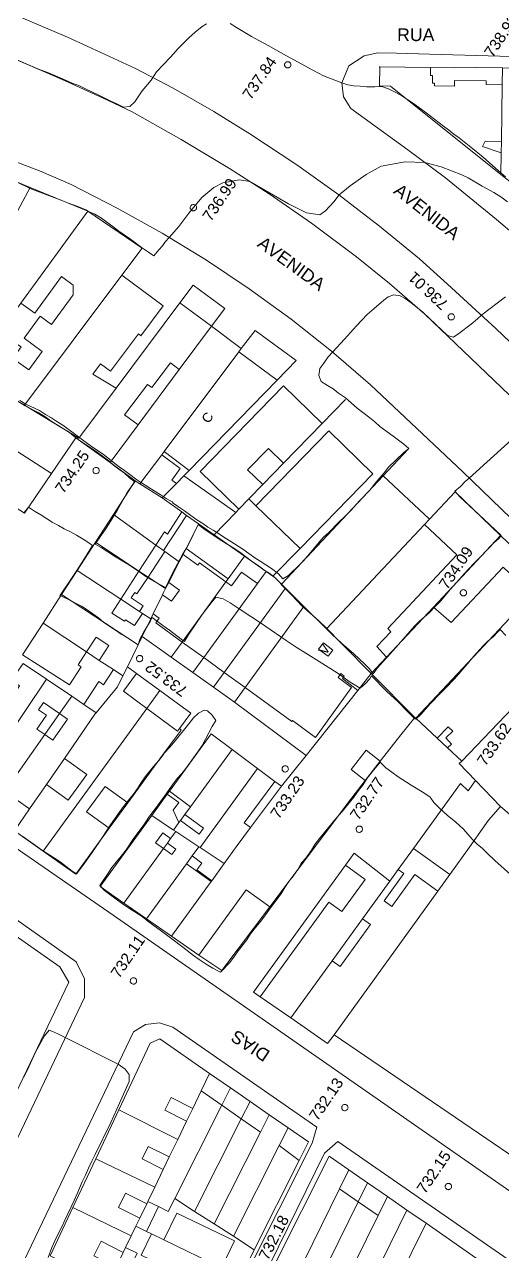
# Model space of a CAD drawing. Header units: metres. Extents: x 325024 to 7190115, y 7391967 to 10157759.
# Drawn here: x 325721.8 to 325797.2, y 7392754.9 to 7392948.6 of the extents above; entities that cross this region are included whole.
import ezdxf
from ezdxf.enums import TextEntityAlignment as Align

# ---------------------------------------------------------------- set-up
doc = ezdxf.new("R2010")
doc.units = ezdxf.units.M
doc.layers.get('0').update_dxf_attribs({"lineweight": 18})
for name, color, linetype, lineweight in [('100_SIST_VIARIO_MEIO_FIO', 1, 'Continuous', 18), ('108_SEP_FIS_CANT_CENT_ILHA', 7, 'Continuous', 18), ('144_P_DUPLA_ASF_TOP', 7, 'Continuous', 18), ('160_P_SIMP_ASF_TOP', 7, 'Continuous', 18), ('206_MURO_E_MURO_ARRIMO', 7, 'Continuous', 18), ('214_PROJ_BEIRAL_EDIF', 10, 'Continuous', 18), ('228_CONST_FUND_RUINA_E_TOP', 10, 'Continuous', 18), ('600_CURVA_MESTRA', 14, 'Continuous', 18), ('604_CURVA_INTERM', 7, 'Continuous', 18), ('606_PTO_COTADO', 7, 'Continuous', 18), ('608_PTO_COTADO_INTERVIA', 1, 'Continuous', 18)]:
    doc.layers.add(name, color=color, linetype=linetype, lineweight=lineweight)
doc.styles.add('Style-Arial', font='arial.ttf', dxfattribs={"height": 1.75})

# ---------------------------------------------------------------- blocks, each defined once
blk = doc.blocks.new('SP09')
at = {"color": 0, "linetype": 'Continuous'}
blk.add_lwpolyline([(-0.03, -0.51), (-0.14, -0.49), (-0.24, -0.46), (-0.31, -0.42), (-0.35, -0.39), (-0.42, -0.31), (-0.47, -0.24), (-0.51, -0.15), (-0.52, -0.09), (-0.52, 0.03), (-0.51, 0.11), (-0.48, 0.2), (-0.44, 0.27), (-0.4, 0.33), (-0.32, 0.39), (-0.23, 0.44), (-0.15, 0.48), (-0.1, 0.48), (-0.03, 0.48), (0.08, 0.48), (0.19, 0.44), (0.27, 0.4), (0.35, 0.32), (0.41, 0.23), (0.46, 0.11), (0.48, 0.03), (0.48, -0.03), (0.47, -0.08), (0.44, -0.21), (0.38, -0.3), (0.31, -0.38), (0.23, -0.44), (0.1, -0.49), (0.02, -0.51)], close=True, dxfattribs=at)
blk = doc.blocks.new('SP10')
at = {"color": 0, "linetype": 'Continuous'}
blk.add_lwpolyline([(-0.03, -0.51), (-0.14, -0.49), (-0.24, -0.46), (-0.31, -0.42), (-0.35, -0.39), (-0.42, -0.31), (-0.47, -0.24), (-0.51, -0.15), (-0.52, -0.09), (-0.52, 0.03), (-0.51, 0.11), (-0.48, 0.2), (-0.44, 0.27), (-0.4, 0.33), (-0.32, 0.39), (-0.23, 0.44), (-0.15, 0.48), (-0.1, 0.48), (-0.03, 0.48), (0.08, 0.48), (0.19, 0.44), (0.27, 0.4), (0.35, 0.32), (0.41, 0.23), (0.46, 0.11), (0.48, 0.03), (0.48, -0.03), (0.47, -0.08), (0.44, -0.21), (0.38, -0.3), (0.31, -0.38), (0.23, -0.44), (0.1, -0.49), (0.02, -0.51)], close=True, dxfattribs=at)

msp = doc.modelspace()

# ---------------------------------------------------------------- linework, layer by layer
at = {"layer": '100_SIST_VIARIO_MEIO_FIO'}
for points in [[(325810.923, 7392943.521), (325796.841, 7392943.667), (325785.728, 7392943.959), (325780.543, 7392944.13), (325777.586, 7392944.153), (325775.411, 7392943.728), (325772.99, 7392942.108), (325771.879, 7392939.415), (325772.145, 7392937.23), (325773.314, 7392935.362), (325782.316, 7392928.858), (325788.26, 7392924.436), (325796.297, 7392917.884), (325802.502, 7392912.602)], [(325719.894, 7392927.188), (325724.426, 7392925.464), (325729.176, 7392923.391), (325736.42, 7392919.65), (325743.549, 7392915.694), (325750.508, 7392911.449), (325757.286, 7392906.922), (325763.87, 7392902.12), (325770.248, 7392897.054), (325776.41, 7392891.731), (325790.968, 7392878.016), (325821.377, 7392848.706), (325837.412, 7392833.304), (325847.612, 7392823.593), (325854.696, 7392817.07), (325860.261, 7392812.178), (325869.472, 7392804.708), (325875.269, 7392800.089), (325887.848, 7392790.923), (325895.691, 7392785.323), (325900.575, 7392781.963), (325912.643, 7392774.706), (325962.342, 7392746.643)], [(325856.985, 7392723.922), (325800.287, 7392763.136), (325735.786, 7392807.999), (325670.758, 7392852.929)], [(325665.937, 7392845.643), (325698.102, 7392823.14), (325729.943, 7392800.632), (325731.266, 7392797.969), (325731.258, 7392794.997), (325711.748, 7392754.104), (325692.516, 7392714.283), (325690.773, 7392712.897), (325688.58, 7392712.51), (325686.384, 7392713.272), (325635.345, 7392746.081), (325610.61, 7392762.028)], [(325701.013, 7392710.246), (325738.991, 7392789.575), (325740.876, 7392790.768), (325743.091, 7392791.034), (325745.206, 7392790.32), (325767.955, 7392774.563), (325767.233, 7392772.013), (325751.356, 7392740.475)], [(325753.195, 7392737.955), (325769.178, 7392770.415), (325771.26, 7392772.275), (325861.013, 7392710.051)]]:
    msp.add_lwpolyline(points, dxfattribs=at)
at = {"layer": '108_SEP_FIS_CANT_CENT_ILHA'}
for points in [[(325716.98, 7392951.56), (325715.634, 7392951.202), (325714.827, 7392949.159), (325715.038, 7392946.259), (325715.836, 7392945.086), (325725.33, 7392941.033), (325728.199, 7392939.739)], [(325731.783, 7392945.155), (325728.573, 7392946.631), (325717.668, 7392951.287), (325716.98, 7392951.56)], [(325806.389, 7392890.926), (325796.191, 7392900.626), (325788.585, 7392907.674), (325784.169, 7392911.626), (325777.862, 7392916.784), (325771.414, 7392921.763), (325764.778, 7392926.491), (325757.347, 7392931.374), (325751.689, 7392934.905), (325745.249, 7392938.572), (325739.347, 7392941.678), (325731.783, 7392945.155)], [(325728.199, 7392939.739), (325734.111, 7392937.072), (325738.807, 7392934.865), (325746.544, 7392930.494), (325754.156, 7392925.906), (325760.407, 7392921.924), (325767.121, 7392917.306), (325774.216, 7392911.955), (325779.409, 7392907.772), (325784.982, 7392902.89), (325816.558, 7392872.678)]]:
    msp.add_lwpolyline(points, dxfattribs=at)
at = {"layer": '206_MURO_E_MURO_ARRIMO'}
for p, q in [((325777.913, 7392941.967), (325777.762, 7392941.969)), ((325789.719, 7392941.825), (325785.891, 7392941.871)), ((325792.94, 7392941.866), (325789.719, 7392941.825)), ((325797.242, 7392941.795), (325792.94, 7392941.866)), ((325748.418, 7392907.468), (325753.409, 7392903.833)), ((325758.187, 7392900.361), (325764.707, 7392895.594)), ((325796.96, 7392867.965), (325789.789, 7392874.879)), ((325804.167, 7392861.016), (325796.96, 7392867.965)), ((325740.36, 7392851.999), (325744.955, 7392848.735)), ((325744.955, 7392848.735), (325748.363, 7392846.314)), ((325748.363, 7392846.314), (325751.628, 7392843.995)), ((325751.628, 7392843.995), (325754.94, 7392841.643)), ((325754.94, 7392841.643), (325766.253, 7392833.215)), ((325762.361, 7392828.376), (325761.341, 7392829.136)), ((325744.688, 7392827.612), (325744.331, 7392827.121)), ((325749.332, 7392801.714), (325752.938, 7392799.259)), ((325759.009, 7392795.129), (325757.949, 7392795.865)), ((325754.305, 7392780.752), (325751.024, 7392783.024)), ((325757.397, 7392778.611), (325754.305, 7392780.752)), ((325760.421, 7392776.516), (325757.397, 7392778.611)), ((325766.647, 7392772.205), (325763.405, 7392774.45)), ((325765.171, 7392769.273), (325766.647, 7392772.205)), ((325775.96, 7392765.755), (325773.007, 7392767.8)), ((325779.087, 7392763.59), (325775.96, 7392765.755)), ((325755.923, 7392750.905), (325758.078, 7392755.184))]:
    msp.add_line(p, q, dxfattribs=at)
for points in [[(325746.339, 7392904.686), (325748.418, 7392907.468)], [(325753.409, 7392903.833), (325751.299, 7392900.996)], [(325758.187, 7392900.361), (325756.027, 7392897.48)], [(325764.707, 7392895.594), (325761.659, 7392892.468)], [(325772.474, 7392889.447), (325768.791, 7392885.651)], [(325778.427, 7392877.377), (325782.387, 7392881.602)], [(325762.698, 7392879.373), (325759.432, 7392876.008)], [(325747.783, 7392878.241), (325746.969, 7392877.406)], [(325785.715, 7392870.533), (325789.789, 7392874.879)], [(325786.339, 7392856.633), (325796.96, 7392867.965)], [(325742.536, 7392866.465), (325743.737, 7392865.604)], [(325741.3, 7392861.409), (325739.873, 7392862.351)], [(325753.589, 7392860.634), (325753.929, 7392861.103)], [(325739.963, 7392855.954), (325736.998, 7392857.91)], [(325731.604, 7392849.577), (325733.611, 7392848.254)], [(325744.955, 7392848.735), (325746.704, 7392851.145)], [(325748.363, 7392846.314), (325750.087, 7392848.69)], [(325751.628, 7392843.995), (325753.328, 7392846.338)], [(325754.94, 7392841.643), (325756.616, 7392843.953)], [(325725.007, 7392836.534), (325727.334, 7392839.837)], [(325788.57, 7392834.441), (325786.952, 7392835.954)], [(325775.575, 7392829.289), (325777.939, 7392832.317)], [(325792.996, 7392829.276), (325790.428, 7392831.947), (325790.831, 7392832.327)], [(325746.403, 7392822.943), (325747.092, 7392823.892)], [(325744.349, 7392819.409), (325743.726, 7392818.551)], [(325783.223, 7392818.56), (325780.807, 7392815.226)], [(325772.465, 7392815.894), (325757.949, 7392795.865)], [(325752.938, 7392799.259), (325760.514, 7392809.345)], [(325754.305, 7392780.752), (325752.934, 7392778.027)], [(325757.397, 7392778.611), (325756.015, 7392775.867)], [(325774.491, 7392762.764), (325775.96, 7392765.755)], [(325741.043, 7392758.086), (325741.852, 7392757.696)]]:
    msp.add_lwpolyline(points, dxfattribs=at)
at = {"layer": '214_PROJ_BEIRAL_EDIF'}
for points in [[(325797.018, 7392924.992), (325797.064, 7392928.406), (325794.119, 7392929.401), (325794.528, 7392930.222), (325797.087, 7392930.188), (325797.206, 7392939.124), (325794.652, 7392939.158), (325794.661, 7392939.766), (325789.68, 7392939.832), (325789.668, 7392938.903), (325786.499, 7392938.945), (325786.505, 7392939.393), (325786.183, 7392939.397), (325786.199, 7392940.597), (325785.874, 7392940.601), (325785.891, 7392941.871), (325777.913, 7392941.967), (325777.82, 7392938.944), (325779.565, 7392938.94)], [(325797.206, 7392939.124), (325797.087, 7392930.188), (325797.064, 7392928.406), (325797.018, 7392924.992), (325801.297, 7392921.589), (325801.345, 7392925.147), (325801.359, 7392926.244), (325801.526, 7392938.762), (325801.566, 7392941.724), (325797.242, 7392941.795)], [(325717.791, 7392899.963), (325721.222, 7392904.668), (325731.813, 7392919.197), (325722.712, 7392922.918), (325708.474, 7392896.479), (325711.921, 7392894.74), (325713.428, 7392893.979)], [(325740.348, 7392913.32), (325731.813, 7392919.197), (325721.222, 7392904.668), (325723.43, 7392903.059), (325727.643, 7392908.838), (325729.484, 7392907.496), (325729.456, 7392905.96), (325726.042, 7392901.278), (325724.258, 7392902.579), (325721.731, 7392899.113), (325724.602, 7392897.02), (325722.472, 7392894.099), (325719.949, 7392895.939), (325721.288, 7392897.776), (325717.791, 7392899.963), (325713.428, 7392893.979), (325717.586, 7392891.182), (325719.481, 7392889.903), (325721.814, 7392888.52), (325737.187, 7392909.09)], [(325737.187, 7392909.09), (325721.814, 7392888.52), (325723.532, 7392887.503), (325730.368, 7392883.324), (325736.259, 7392891.204), (325732.579, 7392893.449), (325733.81, 7392895.096), (325735.387, 7392893.918), (325739.787, 7392899.803), (325740.169, 7392899.517), (325743.691, 7392904.227)], [(325739.716, 7392885.426), (325735.298, 7392879.486), (325729.903, 7392883.391), (325730.368, 7392883.324), (325736.259, 7392891.204), (325746.339, 7392904.686), (325751.299, 7392900.996), (325746.23, 7392894.182), (325744.821, 7392895.23), (325741.906, 7392891.311), (325741.203, 7392891.833), (325737.605, 7392886.997)], [(325756.027, 7392897.48), (325755.648, 7392896.974), (325743.827, 7392881.207), (325743.452, 7392880.708), (325740.021, 7392876.131), (325739.282, 7392876.602), (325735.298, 7392879.486), (325739.716, 7392885.426), (325746.23, 7392894.182), (325751.299, 7392900.996)], [(325721.814, 7392888.52), (325719.481, 7392889.903), (325717.586, 7392891.182), (325715.759, 7392888.455), (325713.888, 7392885.587), (325715.873, 7392884.312), (325717.356, 7392886.53), (325717.661, 7392886.326), (325718.45, 7392887.507), (325720.327, 7392886.253), (325718.081, 7392882.894), (325726.061, 7392877.769), (325729.903, 7392883.391), (325730.368, 7392883.324), (325723.532, 7392887.503)], [(325762.698, 7392879.373), (325768.791, 7392885.651), (325762.694, 7392891.597), (325749.527, 7392878.097), (325755.657, 7392872.118), (325757.222, 7392873.731), (325759.432, 7392876.008), (325757.025, 7392878.355), (325760.299, 7392881.713)], [(325713.888, 7392885.587), (325709.757, 7392879.213), (325712.308, 7392877.575), (325713.919, 7392876.54), (325721.798, 7392871.479), (325726.061, 7392877.769), (325718.081, 7392882.894), (325717.148, 7392881.497), (325716.187, 7392882.14), (325715.804, 7392881.567), (325714.583, 7392882.383), (325715.873, 7392884.312)], [(325765.296, 7392865.895), (325758.339, 7392872.647), (325769.823, 7392884.48), (325776.78, 7392877.728)], [(325743.452, 7392880.708), (325746.385, 7392878.526), (325745.041, 7392876.719), (325745.77, 7392876.177), (325743.54, 7392873.89), (325740.021, 7392876.131)], [(325746.645, 7392871.679), (325743.54, 7392873.89), (325740.021, 7392876.131), (325739.282, 7392876.602), (325735.834, 7392871.274), (325742.536, 7392866.465), (325743.876, 7392868.534), (325744.393, 7392868.199)], [(325743.54, 7392873.89), (325745.77, 7392876.177), (325746.969, 7392877.406), (325755.139, 7392871.584), (325751.722, 7392868.064), (325749.285, 7392869.8), (325747.394, 7392871.147), (325746.645, 7392871.679)], [(325784.925, 7392869.69), (325785.715, 7392870.533), (325778.427, 7392877.377), (325762.389, 7392860.265), (325762.996, 7392859.663), (325765.916, 7392856.771), (325769.495, 7392853.226)], [(325755.139, 7392871.584), (325755.657, 7392872.118), (325757.222, 7392873.731), (325758.339, 7392872.647), (325765.296, 7392865.895), (325760.98, 7392861.556), (325759.949, 7392862.28), (325756.528, 7392864.685), (325751.722, 7392868.064)], [(325739.873, 7392862.351), (325742.536, 7392866.465), (325735.834, 7392871.274), (325732.994, 7392866.888)], [(325749.285, 7392869.8), (325747.301, 7392865.912), (325746.829, 7392864.986), (325746.231, 7392863.814), (325743.961, 7392865.443), (325743.737, 7392865.604), (325747.394, 7392871.147)], [(325756.528, 7392864.685), (325753.929, 7392861.103), (325747.301, 7392865.912), (325749.285, 7392869.8), (325751.722, 7392868.064)], [(325778.964, 7392848.764), (325776.539, 7392846.177), (325772.035, 7392850.71), (325769.495, 7392853.226), (325784.925, 7392869.69), (325790.039, 7392864.897), (325779.143, 7392853.271), (325779.628, 7392852.756), (325777.404, 7392850.417)], [(325739.873, 7392862.351), (325736.998, 7392857.91), (325730.12, 7392862.447), (325732.994, 7392866.888)], [(325743.961, 7392865.443), (325746.231, 7392863.814), (325744.573, 7392860.564), (325744.072, 7392859.581), (325741.3, 7392861.409)], [(325753.589, 7392860.634), (325746.704, 7392851.145), (325742.52, 7392854.181), (325743.046, 7392854.907), (325742.109, 7392855.586), (325743.588, 7392858.618), (325744.997, 7392857.595), (325746.262, 7392859.339), (325744.573, 7392860.564), (325746.231, 7392863.814), (325746.829, 7392864.986), (325749.142, 7392863.308), (325749.405, 7392863.67)], [(325786.339, 7392856.633), (325778.964, 7392848.764), (325776.539, 7392846.177), (325783.438, 7392839.24), (325783.57, 7392839.117), (325800.83, 7392857.469), (325801.92, 7392858.628), (325797.342, 7392862.981), (325789.151, 7392854.237)], [(325736.998, 7392857.91), (325735.586, 7392855.728), (325737.592, 7392854.429), (325737.751, 7392854.675), (325739.179, 7392853.751), (325740.413, 7392855.657), (325741.723, 7392854.794), (325740.36, 7392851.999), (325739.722, 7392850.69), (325727.659, 7392858.647), (325730.12, 7392862.447)], [(325741.3, 7392861.409), (325744.072, 7392859.581), (325743.745, 7392858.94), (325743.588, 7392858.618), (325742.109, 7392855.586), (325741.723, 7392854.794), (325740.413, 7392855.657), (325739.963, 7392855.954), (325740.551, 7392856.845), (325738.65, 7392858.099), (325739.215, 7392858.956), (325739.54, 7392858.741)], [(325753.589, 7392860.634), (325746.704, 7392851.145), (325750.087, 7392848.69), (325758.559, 7392860.365), (325756.047, 7392862.188), (325754.461, 7392860.002)], [(325759.949, 7392862.28), (325758.559, 7392860.365), (325750.087, 7392848.69), (325753.328, 7392846.338), (325762.996, 7392859.663), (325762.389, 7392860.265), (325761.344, 7392861.299), (325760.98, 7392861.556)], [(325756.616, 7392843.953), (325753.328, 7392846.338), (325762.996, 7392859.663), (325765.916, 7392856.771)], [(325731.604, 7392849.577), (325733.102, 7392851.89), (325735.119, 7392850.584), (325733.611, 7392848.254), (325735.823, 7392846.794), (325737.335, 7392845.797), (325738.045, 7392847.252), (325739.722, 7392850.69), (325727.659, 7392858.647), (325724.726, 7392854.114)], [(325786.952, 7392835.954), (325783.57, 7392839.117), (325800.83, 7392857.469), (325808.05, 7392850.329), (325790.831, 7392832.327), (325788.57, 7392834.441), (325789.184, 7392835.036), (325788.316, 7392836), (325789.391, 7392837.088), (325788.676, 7392837.731)], [(325756.616, 7392843.953), (325765.916, 7392856.771), (325769.495, 7392853.226), (325772.035, 7392850.71), (325776.539, 7392846.177), (325774.402, 7392843.484), (325771.975, 7392845.41), (325772.258, 7392845.766), (325771.753, 7392846.167), (325771.29, 7392845.529), (325773.43, 7392843.975), (325767.712, 7392836.095), (325764.082, 7392838.73), (325763.989, 7392838.603)], [(325731.604, 7392849.577), (325724.726, 7392854.114), (325721.509, 7392849.145), (325728.899, 7392844.361), (325730.767, 7392847.246), (325730.294, 7392847.553)], [(325768.229, 7392850.012), (325769.74, 7392848.915), (325770.477, 7392849.843), (325769.015, 7392851.003)], [(325719.773, 7392845.101), (325721.583, 7392847.778), (325725.286, 7392845.273), (325715.041, 7392830.12), (325711.386, 7392832.696), (325717.451, 7392841.667), (325718.687, 7392840.818), (325721.034, 7392844.235)], [(325733.119, 7392839.976), (325732.917, 7392839.731), (325728.122, 7392832.775), (325731.638, 7392830.219), (325728.694, 7392826.17), (325725.28, 7392828.652), (325722.613, 7392824.784), (325720.222, 7392821.316), (325724.748, 7392818.127), (325741.12, 7392840.648), (325737.407, 7392843.383), (325739.479, 7392846.195), (325738.045, 7392847.252), (325737.335, 7392845.797), (325736.49, 7392844.063)], [(325737.335, 7392845.797), (325735.823, 7392846.794), (325734.275, 7392844.403), (325733.519, 7392844.892), (325731.184, 7392841.285), (325733.119, 7392839.976), (325736.49, 7392844.063)], [(325741.12, 7392840.648), (325743.174, 7392843.473), (325739.479, 7392846.195), (325737.407, 7392843.383)], [(325777.939, 7392832.317), (325781.185, 7392836.474), (325783.438, 7392839.24), (325776.539, 7392846.177), (325774.402, 7392843.484), (325766.253, 7392833.215), (325762.361, 7392828.376), (325757.495, 7392821.851), (325755.386, 7392819.023), (325753.306, 7392816.157), (325751.351, 7392813.463), (325751.24, 7392813.309), (325745.004, 7392804.715), (325749.332, 7392801.714), (325756.816, 7392812.029), (325760.514, 7392809.345), (325773.445, 7392826.56), (325775.575, 7392829.289), (325773.355, 7392831.022), (325775.719, 7392834.05)], [(325727.334, 7392839.837), (325729.267, 7392842.581), (325725.286, 7392845.273), (325715.041, 7392830.12), (325718.682, 7392827.554), (325725.007, 7392836.534), (325723.768, 7392837.386), (325725.273, 7392839.576), (325724.025, 7392840.433), (325724.808, 7392841.572)], [(325741.12, 7392840.648), (325745.967, 7392837.077), (325746.29, 7392837.516), (325748.038, 7392839.89), (325743.174, 7392843.473)], [(325729.267, 7392842.581), (325727.334, 7392839.837), (325728.581, 7392838.98), (325726.294, 7392835.65), (325725.007, 7392836.534), (325718.682, 7392827.554), (325722.613, 7392824.784), (325725.28, 7392828.652), (325728.122, 7392832.775), (325732.917, 7392839.731), (325733.119, 7392839.976), (325731.184, 7392841.285)], [(325741.12, 7392840.648), (325724.748, 7392818.127), (325729.911, 7392814.489), (325735.179, 7392821.736), (325731.602, 7392824.337), (325734.515, 7392828.343), (325738.092, 7392825.743), (325743.998, 7392833.867), (325746.534, 7392837.226), (325746.29, 7392837.516), (325745.967, 7392837.077)], [(325754.562, 7392834.188), (325751.25, 7392836.656), (325744.688, 7392827.612), (325747.999, 7392825.142)], [(325746.403, 7392822.943), (325746.176, 7392822.63), (325745.328, 7392821.462), (325745.673, 7392821.233), (325749.317, 7392818.809), (325749.505, 7392818.684), (325758.581, 7392831.193), (325754.562, 7392834.188), (325747.999, 7392825.142), (325747.092, 7392823.892), (325750.06, 7392821.738), (325749.371, 7392820.789)], [(325728.122, 7392832.775), (325725.28, 7392828.652), (325728.694, 7392826.17), (325731.638, 7392830.219)], [(325757.495, 7392821.851), (325755.386, 7392819.023), (325753.306, 7392816.157), (325749.505, 7392818.684), (325758.581, 7392831.193), (325761.341, 7392829.136), (325756.475, 7392822.612)], [(325738.092, 7392825.743), (325735.179, 7392821.736), (325731.602, 7392824.337), (325734.515, 7392828.343)], [(325796.945, 7392825.169), (325792.996, 7392829.276), (325791.836, 7392827.656), (325790.641, 7392828.795), (325783.223, 7392818.56), (325788.918, 7392814.433), (325792.045, 7392818.767), (325795.047, 7392823.008)], [(325746.176, 7392822.63), (325745.252, 7392824.587), (325746.139, 7392825.809), (325744.331, 7392827.121), (325741.886, 7392823.751), (325745.328, 7392821.462)], [(325788.918, 7392814.433), (325787.025, 7392811.81), (325770.661, 7392789.137), (325799.406, 7392769.558), (325808.434, 7392785.374), (325812.525, 7392792.71), (325819.668, 7392805.519), (325797.254, 7392824.901), (325796.945, 7392825.169), (325795.047, 7392823.008), (325792.045, 7392818.767)], [(325743.726, 7392818.551), (325742.5, 7392819.441), (325743.643, 7392821.016), (325744.869, 7392820.126), (325745.673, 7392821.233), (325745.328, 7392821.462), (325741.886, 7392823.751), (325733.74, 7392812.523), (325737.474, 7392809.934)], [(325743.726, 7392818.551), (325737.474, 7392809.934), (325741.069, 7392807.442), (325747.366, 7392816.12), (325748.272, 7392817.369), (325749.317, 7392818.809), (325745.673, 7392821.233), (325744.869, 7392820.126), (325744.349, 7392819.409), (325745.674, 7392818.448), (325745.051, 7392817.59)], [(325748.272, 7392817.369), (325749.817, 7392816.248), (325749.022, 7392815.153), (325751.351, 7392813.463), (325753.306, 7392816.157), (325749.505, 7392818.684), (325749.317, 7392818.809)], [(325772.465, 7392815.894), (325773.839, 7392817.789), (325779.468, 7392813.378), (325775.167, 7392807.444), (325770.373, 7392800.83), (325763.819, 7392791.785), (325759.009, 7392795.129), (325769.852, 7392810.091), (325771.916, 7392808.595), (325775.574, 7392813.642)], [(325703.008, 7392812.308), (325694.101, 7392794.629), (325690.365, 7392787.215), (325688.124, 7392782.767), (325691.372, 7392780.665), (325693.019, 7392779.599), (325713.821, 7392766.135), (325728.809, 7392797.436), (325727.375, 7392799.868), (325704.725, 7392815.717)], [(325745.004, 7392804.715), (325741.069, 7392807.442), (325747.366, 7392816.12), (325751.24, 7392813.309)], [(325770.373, 7392800.83), (325763.819, 7392791.785), (325769.648, 7392787.733), (325770.661, 7392789.137), (325787.025, 7392811.81), (325783.416, 7392814.425), (325779.779, 7392809.406), (325778.56, 7392810.289), (325781.68, 7392814.594), (325780.807, 7392815.226), (325779.468, 7392813.378), (325775.167, 7392807.444), (325776.408, 7392806.545), (325771.614, 7392799.93)], [(325751.024, 7392783.024), (325743.139, 7392788.485), (325741.63, 7392787.803), (325736.691, 7392777.299), (325745.999, 7392772.613), (325747.397, 7392775.508), (325743.929, 7392777.253), (325744.932, 7392779.246), (325748.366, 7392777.517), (325749.705, 7392780.29)], [(325752.934, 7392778.027), (325745.505, 7392763.271), (325744.49, 7392761.255), (325742.934, 7392762.005), (325741.268, 7392762.809), (325742.358, 7392765.068), (325743.699, 7392767.847), (325744.66, 7392769.838), (325745.999, 7392772.613), (325747.397, 7392775.508), (325748.366, 7392777.517), (325749.705, 7392780.29)], [(325756.015, 7392775.867), (325752.934, 7392778.027), (325745.505, 7392763.271), (325748.654, 7392761.245)], [(325744.66, 7392769.838), (325741.342, 7392771.509), (325740.348, 7392769.535), (325743.699, 7392767.847), (325742.358, 7392765.068), (325733.052, 7392769.559), (325736.691, 7392777.299), (325745.999, 7392772.613)], [(325756.015, 7392775.867), (325759.03, 7392773.754), (325751.735, 7392759.264), (325748.654, 7392761.245)], [(325762, 7392771.659), (325754.776, 7392757.308), (325751.735, 7392759.264), (325759.03, 7392773.754), (325760.421, 7392776.516), (325763.405, 7392774.45)], [(325758.078, 7392755.184), (325754.776, 7392757.308), (325762, 7392771.659), (325765.171, 7392769.273)], [(325771.534, 7392764.8), (325773.007, 7392767.8), (325769.905, 7392769.948), (325761.234, 7392752.724), (325764.485, 7392750.451)], [(325740.003, 7392760.188), (325736.645, 7392761.879), (325737.764, 7392764.102), (325741.085, 7392762.431), (325741.268, 7392762.809), (325742.358, 7392765.068), (325733.052, 7392769.559), (325729.424, 7392761.846), (325738.653, 7392757.392), (325739.377, 7392758.891)], [(325764.485, 7392750.451), (325771.534, 7392764.8), (325774.491, 7392762.764), (325766.915, 7392747.341), (325764.584, 7392748.785), (325765.225, 7392750.088)], [(325739.377, 7392758.891), (325741.043, 7392758.086), (325742.934, 7392762.005), (325741.268, 7392762.809), (325741.085, 7392762.431), (325740.003, 7392760.188)], [(325771.475, 7392748.094), (325770.128, 7392745.351), (325766.915, 7392747.341), (325774.491, 7392762.764), (325777.622, 7392760.607), (325772.162, 7392749.492), (325770.015, 7392750.97), (325769.079, 7392749.227)], [(325771.475, 7392748.094), (325770.128, 7392745.351), (325772.436, 7392743.926), (325773.292, 7392743.398), (325774.197, 7392745.24), (325782.164, 7392761.459), (325779.087, 7392763.59), (325777.622, 7392760.607), (325772.162, 7392749.492), (325773.71, 7392748.426), (325772.836, 7392747.157)], [(325736.273, 7392752.459), (325732.739, 7392754.238), (325733.893, 7392756.532), (325737.389, 7392754.772), (325737.757, 7392755.536), (325738.653, 7392757.392), (325729.424, 7392761.846), (325725.848, 7392754.241), (325735.001, 7392749.824), (325735.935, 7392751.759)], [(325752.919, 7392752.355), (325743.793, 7392756.759), (325745.83, 7392760.981), (325754.957, 7392756.576)], [(325774.197, 7392745.24), (325782.164, 7392761.459), (325785.187, 7392759.365), (325778.23, 7392745.204), (325776.762, 7392742.216), (325776.319, 7392741.313), (325774.609, 7392742.49), (325775.761, 7392744.163)], [(325778.23, 7392745.204), (325785.187, 7392759.365), (325793.12, 7392753.872), (325786.862, 7392740.914)], [(325752.694, 7392748.327), (325740.233, 7392754.341), (325741.852, 7392757.696), (325743.793, 7392756.759), (325752.919, 7392752.355), (325755.923, 7392750.905), (325754.248, 7392747.577)], [(325735.935, 7392751.759), (325737.762, 7392750.878), (325739.584, 7392754.654), (325737.757, 7392755.536), (325737.389, 7392754.772), (325736.273, 7392752.459)]]:
    msp.add_lwpolyline(points, close=True, dxfattribs=at)
msp.add_lwpolyline([(325718.27, 7392924.734), (325722.712, 7392922.918), (325708.474, 7392896.479), (325707.489, 7392896.969), (325702.5, 7392899.488), (325703.924, 7392903.052)], dxfattribs=at)
at = {"layer": '228_CONST_FUND_RUINA_E_TOP'}
msp.add_lwpolyline([(325755.648, 7392896.974), (325761.659, 7392892.468), (325747.783, 7392878.241), (325743.827, 7392881.207)], close=True, dxfattribs=at)
at = {"layer": '600_CURVA_MESTRA', "elevation": 735}
msp.add_lwpolyline([(325719.353, 7392890.011), (325721.922, 7392888.43), (325723.952, 7392887.387), (325724.997, 7392886.753), (325725.984, 7392886.014), (325727.954, 7392884.822), (325728.84, 7392884.257), (325729.663, 7392883.603), (325730.288, 7392883.129), (325731.247, 7392882.462), (325733.118, 7392881.208), (325735.126, 7392879.76), (325735.859, 7392879.074), (325736.705, 7392878.425), (325737.57, 7392877.808), (325738.371, 7392877.091), (325739.207, 7392876.448), (325738.627, 7392875.631), (325738.024, 7392874.744), (325736.951, 7392872.878), (325736.403, 7392871.904), (325735.154, 7392869.849), (325734.607, 7392868.985), (325733.874, 7392867.893), (325733.158, 7392866.937), (325732.94, 7392866.615), (325733.899, 7392866.056), (325735.986, 7392864.708), (325738.111, 7392863.433), (325739.169, 7392862.761), (325739.983, 7392862.178), (325740.811, 7392861.617), (325742.67, 7392860.509), (325743.762, 7392859.895), (325744.035, 7392859.725), (325745.007, 7392861.687), (325745.589, 7392862.804), (325746.755, 7392864.965), (325747.416, 7392866.056), (325747.94, 7392867.074), (325748.425, 7392868.09), (325749.228, 7392869.682), (325750.108, 7392868.997), (325751.898, 7392867.811), (325752.971, 7392867.119), (325753.921, 7392866.571), (325754.863, 7392865.974), (325755.777, 7392865.356), (325757.56, 7392863.979), (325758.534, 7392863.329), (325759.345, 7392862.722), (325759.551, 7392862.532), (325760.436, 7392862.036), (325761.333, 7392861.342), (325762.136, 7392860.497), (325762.436, 7392860.115), (325763.183, 7392859.38), (325763.993, 7392858.542), (325765.562, 7392856.856), (325768.231, 7392854.557), (325769.518, 7392853.278), (325770.282, 7392852.552), (325771.034, 7392851.729), (325771.82, 7392850.964), (325773.774, 7392849.284), (325775.492, 7392847.704), (325776.238, 7392846.913), (325776.824, 7392846.141), (325777.533, 7392847.074), (325778.372, 7392848.017), (325779.122, 7392848.788), (325779.932, 7392849.747), (325780.858, 7392850.737), (325783.366, 7392853.638), (325784.105, 7392854.41), (325785.73, 7392855.834), (325786.567, 7392856.726), (325787.503, 7392857.648), (325789.002, 7392859.428), (325790.444, 7392861.079), (325791.273, 7392861.947), (325792.756, 7392863.56), (325793.598, 7392864.362), (325795.134, 7392866.034), (325795.873, 7392866.789), (325796.669, 7392867.475), (325797.05, 7392867.961), (325795.196, 7392869.688), (325793.597, 7392871.223), (325792.849, 7392871.933), (325791.256, 7392873.362), (325790.507, 7392874.078), (325789.737, 7392874.96), (325790.599, 7392875.721), (325791.381, 7392876.468), (325792.007, 7392877.022), (325801.444, 7392885.581)], dxfattribs=at)
at = {"layer": '604_CURVA_INTERM', "flags": 128}
for points, elevation in [([(325704.659, 7392949.02), (325705.673, 7392948.6), (325706.653, 7392948.05), (325707.618, 7392947.615), (325708.722, 7392947.16), (325709.905, 7392946.737), (325712.676, 7392945.817), (325713.754, 7392945.441), (325716.179, 7392944.694), (325717.494, 7392944.318), (325718.589, 7392943.949), (325718.729, 7392943.831), (325719.737, 7392943.425), (325723.152, 7392941.943), (325724.246, 7392941.471), (325725.34, 7392941.133), (325727.449, 7392940.253), (325728.293, 7392939.881)], 738), ([(325728.293, 7392939.881), (325729.453, 7392939.341), (325730.39, 7392939.004), (325731.618, 7392938.406), (325733.307, 7392937.592), (325734.28, 7392937.141), (325735.346, 7392936.582), (325736.376, 7392936.126), (325737.427, 7392935.583), (325738.408, 7392935.715), (325739.221, 7392936.455), (325740.396, 7392938.16), (325741.791, 7392939.875), (325742.614, 7392941.186), (325744.831, 7392943.516), (325746.067, 7392944.848), (325747.752, 7392946.563), (325748.732, 7392947.44), (325749.837, 7392948.315), (325750.546, 7392948.764)], 738), ([(325754.291, 7392948.812), (325755.276, 7392948.166), (325757.658, 7392946.781), (325758.915, 7392946.078), (325760.274, 7392945.321), (325762.666, 7392943.971), (325766.646, 7392941.819), (325769.023, 7392940.53), (325771.879, 7392939.415), (325772.84, 7392939.119), (325773.731, 7392938.95), (325774.778, 7392938.892), (325775.784, 7392938.798), (325777.103, 7392938.803), (325778.183, 7392938.865), (325779.263, 7392938.505), (325780.409, 7392937.9), (325781.35, 7392937.375), (325782.301, 7392936.78), (325783.201, 7392936.187), (325785.208, 7392934.71), (325787.947, 7392932.622), (325788.752, 7392932.009), (325789.558, 7392931.347), (325790.411, 7392930.731), (325792.263, 7392929.282), (325794.191, 7392927.729), (325796.16, 7392925.991), (325796.966, 7392925.252), (325797.746, 7392924.616)], 738), ([(325720.623, 7392923.731), (325722.672, 7392922.744), (325726.156, 7392921.424), (325727.156, 7392921.063), (325728.321, 7392920.578), (325730.492, 7392919.798), (325731.461, 7392919.398), (325731.911, 7392919.144), (325732.904, 7392918.681), (325733.957, 7392918.054), (325734.793, 7392917.45), (325735.719, 7392916.748), (325736.711, 7392916.04), (325738.554, 7392914.767), (325740.27, 7392913.436), (325741.365, 7392912.711), (325742.202, 7392912.108), (325743.012, 7392913.077), (325743.585, 7392913.693), (325744.078, 7392914.407), (325744.651, 7392915.022), (325746.164, 7392916.732), (325747.722, 7392918.869), (325749.801, 7392921.358), (325751.693, 7392922.897), (325753.111, 7392923.659), (325755.722, 7392924.109), (325757.387, 7392923.854), (325763.451, 7392920.321), (325766.289, 7392918.889), (325768.421, 7392918.602), (325769.308, 7392919.249), (325770.629, 7392920.677), (325771.46, 7392921.73), (325773.214, 7392923.159), (325775.733, 7392924.968), (325778.084, 7392926.305), (325781.89, 7392926.961), (325784.999, 7392926.862), (325787.555, 7392926.199), (325790.86, 7392924.898), (325791.83, 7392924.447), (325794.048, 7392923.147), (325795.869, 7392922.132), (325797.01, 7392921.426), (325798.037, 7392920.668)], 737), ([(325797.735, 7392905.636), (325793.972, 7392902.805), (325793.324, 7392902.178), (325792.317, 7392901.312), (325790.363, 7392899.873), (325789.522, 7392899.27), (325788.549, 7392899.552), (325786.752, 7392901.294), (325784.653, 7392903.218), (325783.065, 7392904.556), (325781.901, 7392905.366), (325781.091, 7392905.798), (325780.092, 7392905.969), (325779.188, 7392905.667), (325778.521, 7392905.132), (325777.008, 7392903.814), (325775.895, 7392902.843), (325774.212, 7392901.07), (325772.327, 7392898.946), (325770.482, 7392896.944), (325769.751, 7392896.151), (325769.031, 7392895.193), (325768.402, 7392894.323), (325768.265, 7392893.255), (325768.604, 7392892.26), (325769.643, 7392891.665), (325770.501, 7392891.119), (325771.388, 7392890.458), (325772.456, 7392889.7), (325774.309, 7392888.087), (325776.328, 7392886.546), (325777.124, 7392885.893), (325777.892, 7392885.2), (325779.999, 7392883.672), (325781.673, 7392882.392), (325782.489, 7392881.679), (325781.652, 7392881.016), (325779.269, 7392878.762), (325778.594, 7392877.884), (325777.881, 7392877.076), (325777.01, 7392876.03), (325776.352, 7392875.171), (325774.757, 7392873.499), (325773.283, 7392871.884), (325772.368, 7392870.944), (325771.427, 7392870.056), (325769.823, 7392868.463), (325769.002, 7392867.68), (325768.299, 7392866.93), (325766.766, 7392865.068), (325766.09, 7392864.284), (325765.37, 7392863.501), (325763.468, 7392861.651), (325762.564, 7392861.114), (325761.894, 7392861.909), (325760.816, 7392862.742), (325759, 7392863.913), (325758.156, 7392864.453), (325756.28, 7392865.787), (325754.376, 7392867.013), (325753.418, 7392867.621), (325752.575, 7392868.184), (325751.567, 7392868.807), (325750.759, 7392869.257), (325749.932, 7392869.844), (325748.982, 7392870.429), (325748.049, 7392871.142), (325747.067, 7392871.866), (325746.126, 7392872.48), (325745.268, 7392873.097), (325745.12, 7392873.265), (325744.172, 7392873.822), (325743.237, 7392874.433), (325742.261, 7392875.022), (325741.271, 7392875.67), (325740.291, 7392876.278), (325739.337, 7392876.902), (325738.411, 7392877.572), (325737.596, 7392878.213), (325736.74, 7392878.824), (325735.787, 7392879.555), (325734.959, 7392880.227), (325734.035, 7392880.924), (325733.009, 7392881.577), (325732.146, 7392882.168), (325730.524, 7392883.404), (325729.683, 7392884.006), (325727.862, 7392885.369), (325726.926, 7392885.991), (325725.958, 7392886.588), (325725.094, 7392887.095), (325724.141, 7392887.686), (325722.026, 7392888.708), (325721.076, 7392889.285)], 736), ([(325798.512, 7392814.444), (325796.048, 7392816.659), (325794.874, 7392817.753), (325794.074, 7392818.525), (325793.237, 7392819.241), (325792.452, 7392819.998), (325791.796, 7392820.784), (325791.079, 7392821.587), (325789.877, 7392822.679), (325788.532, 7392823.826), (325787.334, 7392824.899), (325786.421, 7392825.824), (325785.812, 7392826.647), (325784.831, 7392827.337), (325782.829, 7392828.559), (325780.785, 7392829.887), (325779.773, 7392830.599), (325778.863, 7392831.304), (325777.939, 7392832.181), (325776.705, 7392830.67), (325775.909, 7392829.629), (325775.183, 7392828.562), (325774.524, 7392827.716), (325773.766, 7392826.672), (325772.863, 7392825.505), (325772.191, 7392824.704), (325770.812, 7392823.059), (325769.129, 7392820.995), (325768.376, 7392820.131), (325767.651, 7392819.172), (325767.106, 7392818.297), (325766.206, 7392817.027), (325765.527, 7392816.26), (325764.925, 7392815.242), (325764.19, 7392814.199), (325763.534, 7392813.316), (325762.895, 7392812.361), (325762.241, 7392811.343), (325760.62, 7392809.153), (325759.864, 7392808.087), (325759.099, 7392807.077), (325758.253, 7392806.068), (325757.499, 7392805.046), (325756.876, 7392804.147), (325755.511, 7392802.4), (325754.948, 7392801.551), (325754.19, 7392800.565), (325752.759, 7392799.029), (325752.228, 7392799.284), (325751.548, 7392799.664), (325750.475, 7392800.304), (325749.349, 7392801.01), (325748.484, 7392801.634), (325746.801, 7392802.951), (325745.037, 7392804.295), (325744.205, 7392804.901), (325741.245, 7392807.094), (325740.358, 7392807.786), (325738.236, 7392809.158), (325737.287, 7392809.804), (325735.279, 7392811.265), (325734.442, 7392811.936), (325733.697, 7392812.701), (325733.809, 7392812.856), (325734.988, 7392814.668), (325735.582, 7392815.524), (325736.246, 7392816.368), (325737.076, 7392817.355), (325737.841, 7392818.32), (325739.079, 7392820.158), (325740.394, 7392821.899), (325740.955, 7392822.74), (325741.526, 7392823.643), (325742.344, 7392824.661), (325743.91, 7392826.784), (325745.283, 7392828.753), (325745.916, 7392829.595), (325746.626, 7392830.383), (325747.286, 7392831.16), (325747.965, 7392832.12), (325749.286, 7392833.956), (325749.82, 7392834.821), (325751.433, 7392837.833), (325751.99, 7392838.75), (325751.407, 7392839.618), (325750.676, 7392840.304), (325750.173, 7392840.378), (325749.278, 7392839.92), (325748.494, 7392839.153), (325747.733, 7392838.215), (325745.591, 7392835.554), (325744.716, 7392834.546), (325743.845, 7392833.579), (325743.678, 7392833.332), (325742.984, 7392832.451), (325742.17, 7392831.513), (325740.829, 7392829.85), (325740.144, 7392828.858), (325739.614, 7392827.999), (325738.994, 7392827.103), (325737.59, 7392825.37), (325736.764, 7392824.23), (325735.352, 7392822.26), (325733.985, 7392820.195), (325732.6, 7392818.056), (325731.917, 7392817.123), (325731.341, 7392816.265), (325729.991, 7392814.554), (325729.334, 7392814.979), (325727.408, 7392816.418), (325726.546, 7392816.998), (325724.493, 7392818.328), (325723.529, 7392819.037), (325721.538, 7392820.437)], 733)]:
    msp.add_lwpolyline(points, dxfattribs=dict(at, elevation=elevation))
at = {"layer": '604_CURVA_INTERM'}
for points, elevation in [([(325721.728, 7392871.59), (325722.407, 7392872.432), (325723.358, 7392871.819), (325724.387, 7392871.217), (325726.177, 7392870.091), (325727.156, 7392869.525), (325728.087, 7392869.023), (325729.073, 7392868.52), (325730.002, 7392868.007), (325731.054, 7392867.376), (325731.95, 7392866.794), (325732.559, 7392866.365), (325731.287, 7392864.318), (325730.073, 7392862.449), (325729.437, 7392861.468), (325727.459, 7392858.602), (325727.387, 7392858.498), (325728.525, 7392857.989), (325730.781, 7392856.787), (325731.705, 7392856.221), (325732.606, 7392855.622), (325733.493, 7392854.951), (325734.347, 7392854.247), (325736.165, 7392853.005), (325737.055, 7392852.362), (325738.151, 7392851.751), (325739.729, 7392850.706), (325740.059, 7392851.713), (325740.597, 7392852.651), (325741.698, 7392854.481), (325741.949, 7392855.021), (325743.61, 7392853.782), (325744.676, 7392853.008), (325746.553, 7392851.581), (325747.05, 7392851.219), (325747.618, 7392852.244), (325749.844, 7392855.49), (325751.265, 7392857.336), (325752.005, 7392858.246), (325753.174, 7392857.97), (325754.288, 7392857.313), (325755.545, 7392856.506), (325757.502, 7392855.173), (325758.422, 7392854.588), (325759.917, 7392853.605), (325763.128, 7392851.387), (325764.666, 7392850.354), (325766.21, 7392849.379), (325768.34, 7392848.079), (325771.137, 7392846.303), (325773.186, 7392844.834), (325774.764, 7392843.835), (325775.586, 7392844.561), (325776.303, 7392845.35), (325776.583, 7392845.81), (325777.351, 7392845.034), (325778.149, 7392844.159), (325779.032, 7392843.287), (325780.714, 7392841.749), (325782.327, 7392840.142), (325783.296, 7392839.125), (325783.548, 7392838.958), (325784.36, 7392839.721), (325785.835, 7392841.402), (325787.485, 7392843.094), (325788.213, 7392843.819), (325789.67, 7392845.359), (325791.968, 7392848.03), (325792.698, 7392848.881), (325794.221, 7392850.549), (325794.985, 7392851.329), (325795.761, 7392851.984), (325796.594, 7392852.792), (325796.887, 7392853.103), (325797.794, 7392852.154)], 734), ([(325721.711, 7392782.45), (325722.198, 7392783.474), (325723.251, 7392785.786), (325723.799, 7392786.864), (325724.981, 7392788.94), (325725.681, 7392789.875), (325726.093, 7392789.718), (325727.062, 7392789.266), (325728.234, 7392788.695), (325736.564, 7392784.506), (325737.67, 7392783.706), (325738.302, 7392782.842), (325738.305, 7392781.741), (325736.803, 7392778.346), (325736.391, 7392777.405), (325735.411, 7392775.262), (325732.973, 7392770.238), (325732.432, 7392769.158), (325731.905, 7392768.045), (325731.405, 7392766.944), (325730.886, 7392765.89), (325730.058, 7392763.938), (325729.634, 7392762.943), (325728.184, 7392759.863), (325727.673, 7392758.799), (325727.054, 7392757.607), (325726.569, 7392756.609), (325726.094, 7392755.528), (325725.53, 7392753.985)], 732)]:
    msp.add_lwpolyline(points, dxfattribs=dict(at, elevation=elevation))

# ---------------------------------------------------------------- block references
at = {"layer": '606_PTO_COTADO', "rotation": 55.83005668387076}
for p in [(325748.465, 7392919.752, 736.995), (325789.177, 7392902.521, 736.015), (325733.113, 7392878.243, 734.25), (325791.089, 7392858.945, 734.08), (325739.986, 7392848.562, 733.52), (325762.958, 7392831.144, 733.23), (325774.656, 7392821.615, 732.775), (325788.718, 7392765.199, 732.15)]:
    msp.add_blockref('SP09', p, dxfattribs=at)
at = {"layer": '608_PTO_COTADO_INTERVIA', "rotation": 55.83005668387076}
for p in [(325763.354, 7392942.311, 737.84), (325739.003, 7392797.658, 732.115), (325772.374, 7392777.668, 732.13)]:
    msp.add_blockref('SP10', p, dxfattribs=at)

# ---------------------------------------------------------------- texts
at = {"layer": '144_P_DUPLA_ASF_TOP', "style": 'Style-Arial'}
for rotation, p in [(321.69224, (325780.519, 7392922.899)), (323.83912, (325758.996, 7392914.529))]:
    msp.add_text('AVENIDA', height=2, rotation=rotation, dxfattribs=at).set_placement(p, align=Align.MIDDLE_LEFT)
at = {"layer": '160_P_SIMP_ASF_TOP', "style": 'Style-Arial'}
for s, rotation, p in [('RUA', 359.83006, (325780.609, 7392946.04)), ('DIAS', 146.83006, (325760.725, 7392786.434))]:
    msp.add_text(s, height=2, rotation=rotation, dxfattribs=at).set_placement(p)
at = {"layer": '214_PROJ_BEIRAL_EDIF', "style": 'Style-Arial'}
msp.add_text('V', height=1.5, rotation=55.83006, dxfattribs=at).set_placement((325769.365, 7392848.964))
at = {"layer": '228_CONST_FUND_RUINA_E_TOP', "style": 'Style-Arial'}
msp.add_text('C', height=1.5, rotation=55.83006, dxfattribs=at).set_placement((325750.875, 7392885.536))
at = {"layer": '606_PTO_COTADO', "style": 'Style-Arial'}
for s, rotation, p in [('738.93', 55.83006, (325797.063, 7392946.891, 738.935)), ('736.99', 55.83006, (325752.583, 7392920.998, 736.995)), ('736.01', 137.20877, (325785.518, 7392906.598, 736.015)), ('734.25', 55.83006, (325729.323, 7392878.026, 734.25)), ('734.09', 55.83006, (325789.898, 7392862.862, 734.08)), ('733.52', 143.65238, (325744.176, 7392845.304, 733.52)), ('733.62', 55.83006, (325795.926, 7392835.015, 733.62)), ('733.23', 55.83006, (325763.302, 7392826.65, 733.23)), ('732.77', 55.83006, (325775.871, 7392826.441, 732.775)), ('732.15', 55.83006, (325786.403, 7392767.464, 732.15)), ('732.18', 62.95184, (325761.146, 7392757.117, 732.185))]:
    msp.add_text(s, height=1.75, rotation=rotation, dxfattribs=at).set_placement(p, align=Align.MIDDLE_CENTER)
at = {"layer": '608_PTO_COTADO_INTERVIA', "style": 'Style-Arial'}
for s, p in [('737.84', (325758.888, 7392940.217, 737.84)), ('732.11', (325738.096, 7392801.487, 732.115)), ('732.13', (325769.414, 7392778.983, 732.13))]:
    msp.add_text(s, height=1.75, rotation=55.83006, dxfattribs=at).set_placement(p, align=Align.MIDDLE_CENTER)

doc.saveas('drawing.dxf')
